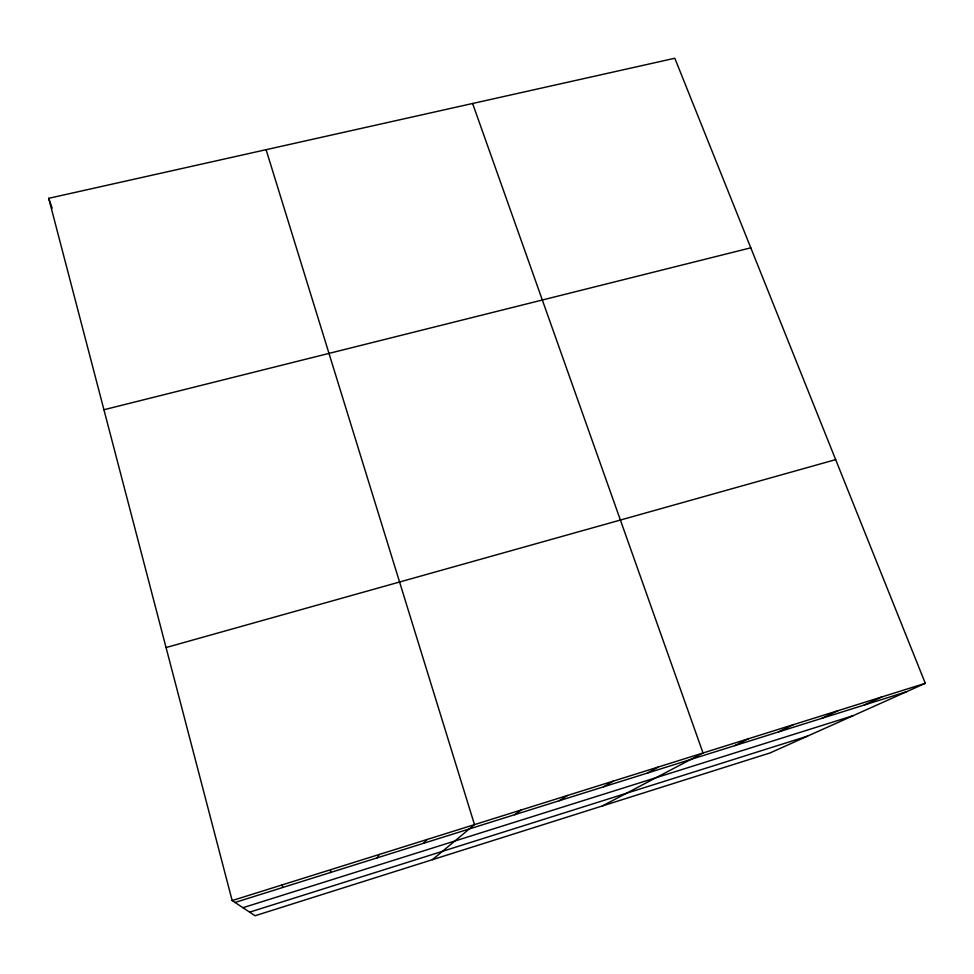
<?xml version="1.0" encoding="UTF-8"?>
<svg xmlns="http://www.w3.org/2000/svg" width="974" height="974" viewBox="0 0 974 974"><rect width="100%" height="100%" fill="white"/><g stroke="black" fill="none" stroke-linecap="round" stroke-linejoin="round"><path stroke-width="1.46" d="M330.344 872.546L330.819 869.648M377.194 857.851L379.276 854.466M423.507 843.314L427.16 839.454M432.419 859.677L474.484 824.625L266.097 149.692M514.564 814.739L521.26 809.966M559.344 800.689L567.489 795.466M603.612 786.797L613.194 781.148M647.393 773.064L658.363 766.988M602.309 805.973L703.033 752.987L472.609 103.487M734.798 745.634L748.519 738.73M778.421 731.949L793.481 724.632M821.557 718.422L837.932 710.703M864.218 705.03L881.86 696.934M925.3 683.322L770.032 752.951L255.078 915.743L232.165 900.573L48.7 198.319L674.824 58.257L925.3 683.322L232.165 900.573M242.94 907.707L853.151 715.671M249.648 912.151L807.495 736.149M235.014 902.46L906.404 691.796M166.055 647.552L835.668 459.631M103.926 409.737L750.796 247.822M281.79 885.025L282.947 887.411M48.7 198.319L52.17 208.156"/></g></svg>
